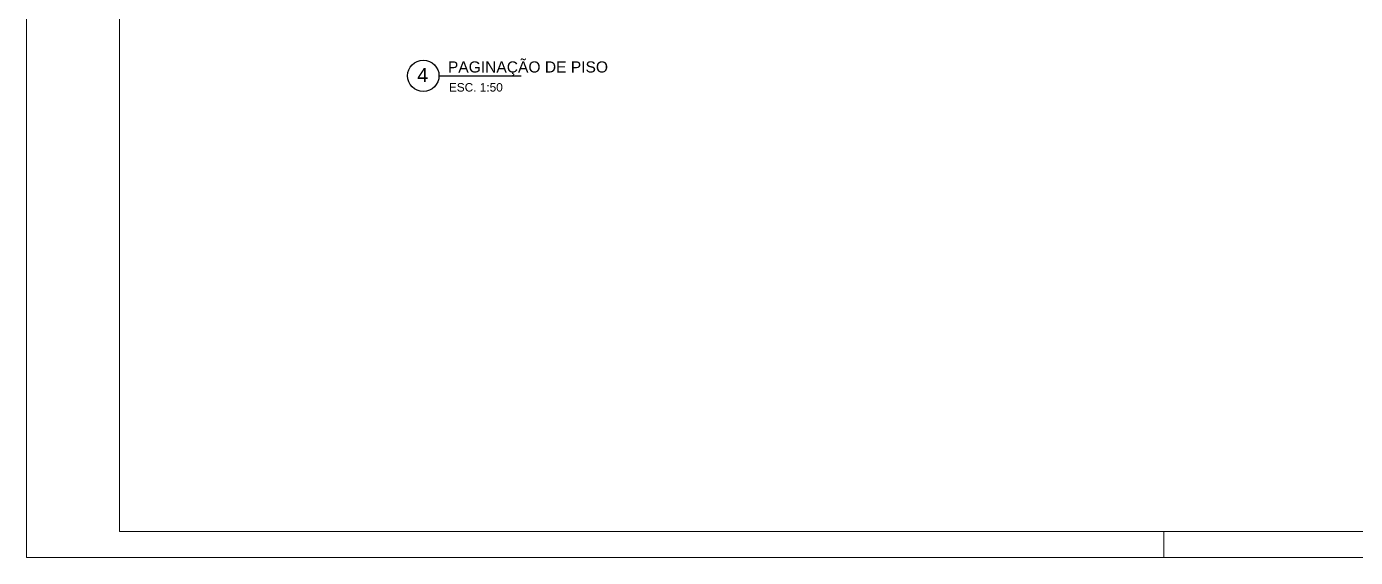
# Model space of a CAD drawing. Header units: millimetres. Extents: x 12559 to 15472, y 18493 to 18672.
# Drawn here: x 12559.31 to 12577.18, y 18517.91 to 18525.05 of the extents above; entities that cross this region are included whole.
import ezdxf

# ---------------------------------------------------------------- set-up
doc = ezdxf.new("R2010")
doc.units = ezdxf.units.MM
doc.layers.get('0').update_dxf_attribs({"lineweight": 9})
doc.layers.add('02', color=2, linetype='Continuous')
doc.styles.add('ESC100', font='arial.ttf', dxfattribs={"height": 0.2})
doc.styles.add('ESC75', font='arial.ttf', dxfattribs={"height": 0.15})

msp = doc.modelspace()

# ---------------------------------------------------------------- linework, layer by layer
at = {"color": 2}
for p, q in [((12559.307, 18517.909), (12559.307, 18538.909)), ((12574.607, 18517.909), (12574.607, 18518.259)), ((12559.307, 18517.909), (12574.157, 18517.909)), ((12574.157, 18517.909), (12589.007, 18517.909))]:
    msp.add_line(p, q, dxfattribs=at)
at = {"color": 6}
for q in [(12560.557, 18538.559), (12588.657, 18518.259)]:
    msp.add_line((12560.557, 18518.259), q, dxfattribs=at)
at = {"layer": '02'}
msp.add_line((12564.855, 18524.389), (12565.96, 18524.389), dxfattribs=at)
msp.add_circle((12564.644, 18524.389), 0.211, dxfattribs=at)

# ---------------------------------------------------------------- texts
for s, height, style, p in [('4', 0.19, 'ESC75', (12564.562, 18524.305)), ('PAGINAÇÃO DE PISO', 0.15, 'ESC100', (12564.975, 18524.433)), ('ESC. 1:50', 0.1139, 'ESC75', (12564.988, 18524.177))]:
    msp.add_text(s, height=height, dxfattribs=dict(at, style=style)).set_placement(p)

doc.saveas('drawing.dxf')
